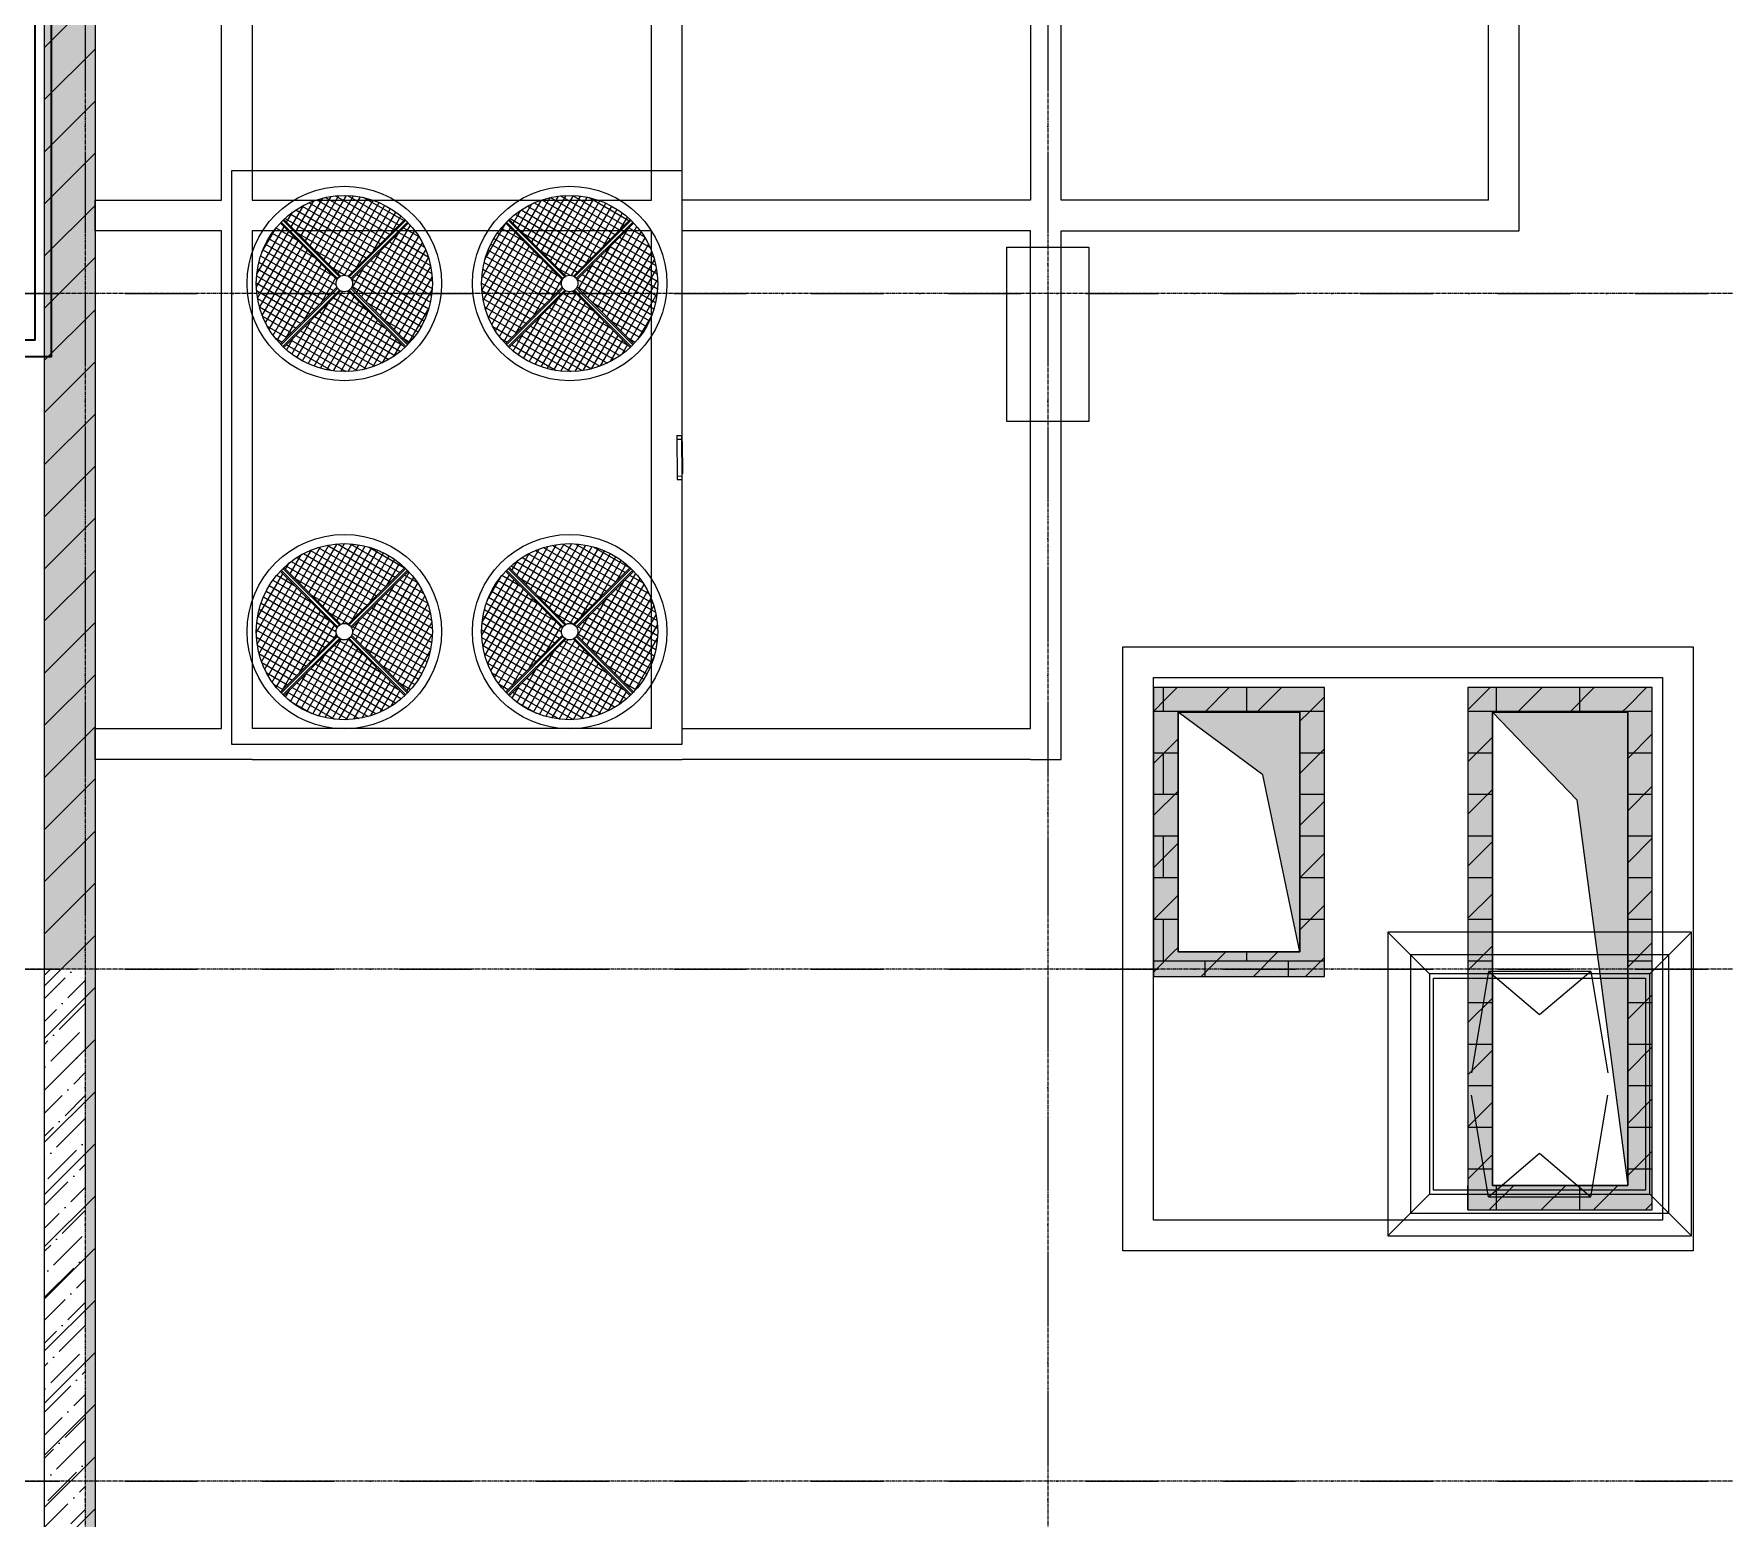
# Model space of a CAD drawing. Header units: millimetres. Extents: x 1499747 to 4230374, y -28481 to 441852.
# Drawn here: x 2469427 to 2477679, y 249993 to 257241 of the extents above; entities that cross this region are included whole.
import ezdxf
from ezdxf.xclip import XClip

# ---------------------------------------------------------------- set-up
doc = ezdxf.new("R2010")
doc.units = ezdxf.units.MM
doc.header["$MEASUREMENT"] = 0
doc.header["$XCLIPFRAME"] = 0
doc.linetypes.add('CENTER2', pattern=[28.575, 19.05, -3.175, 3.175, -3.175])
doc.linetypes.add('Штрихпунктирная', pattern=[670.277762, 352.777767, -176.388884, 0, -141.111112])
for name, color, linetype, lineweight in [('13 этаж_25_АР 06.03 custom_70_12 этаж_13_Интерьер - Мебель_Ном._пера__5_Ном._пера__5', 5, 'Continuous', 18), ('13 этаж_25_АР 06.03 custom_70_12 этаж_13_Интерьер - Мебель_Ном._пера__8_Ном._пера__8', 8, 'Continuous', 18), ('13 этаж_25_АР 06.03 custom_70__8 hatch_Ном._пера__8_Ном._пера__8', 8, 'Continuous', 18), ('13 этаж_25_АР 06.03 custom_70__Оси_Ном._пера__8_Ном._пера__8', 8, 'Continuous', 18), ('13 этаж_25_АР 06.03 custom_70_Defpoints_Ном._пера__7_Ном._пера__7', 7, 'Continuous', 18), ('13 этаж_25_АР 06.03 custom_70_DUCT-Ду2-COMPONENT-_Ном._пера__1_Ном._пера__1', 1, 'Continuous', 18), ('13 этаж_25_АР 06.03 custom_70_DUCT-Ду2-COMPONENT-_Ном._пера__6_Ном._пера__6', 6, 'Continuous', 18), ('13 этаж_25_АР 06.03 custom_70_DUCT-Ду2-COMPONENT-_Ном._пера__7_Ном._пера__7', 7, 'Continuous', 18), ('13 этаж_25_АР 06.03 custom_70_мет. конструкции_Ном._пера__5_Ном._пера__5', 5, 'Continuous', 18), ('13 этаж_25_АР 06.03 custom_70_ОВОРУДОВАНИЕ_Ном._пера__6_Ном._пера__6', 6, 'Continuous', 18), ('13 этаж_25_АР 06.03 custom_70_парапет 2_Ном._пера__8_Ном._пера__8', 8, 'Continuous', 18), ('13 этаж_25_АР 06.03 custom_70_Шахты 101_Ном._пера__14_Ном._пера__7', 7, 'Continuous', 18), ('13 этаж_25_АР 06.03 custom_70_Шахты_Ном._пера__7_Ном._пера__7', 7, 'Continuous', 18), ('13 этаж_25_Конструктив - Перекрытия_Ном._пера__1_Ном._пера__7', 7, 'Continuous', 18), ('13 этаж_25_Конструктив - Стены Ненесущие Газоблок_Ном._пера__169_Ном._пера__83', 83, 'Continuous', 18), ('13 этаж_25_Конструктив - Стены Ненесущие Газоблок_Ном._пера__47_Ном._пера__7', 7, 'Continuous', 18), ('13 этаж_25_Конструктив - Стены Ненесущие Газоблок_Ном._пера__74_Ном._пера__255', 255, 'Continuous', 18), ('13 этаж_25_Элемент Модели - Оси_Ном._пера__2_Ном._пера__8', 8, 'Continuous', 18), ('FTP Cable', 130, 'Continuous', 30)]:
    doc.layers.add(name, color=color, linetype=linetype, lineweight=lineweight)
doc.layers.add('Чертеж и Рисунок', color=7, linetype='Continuous')
pattern_1 = [(45, (1023281.01, -133771.585), (42.09495, 154.348152), [198.4375, -39.6875, 0, -39.6875])]
pattern_2 = [(0, (1023281.01, -133771.58), (0, 203.2), []), (90, (1023281.01, -133771.58), (-203.2, 203.2), [203.2, -203.2])]
pattern_3 = [(150, (1201071.875, 35155.75), (15.60195, 27.02337), []), (240, (1201071.875, 35155.75), (-27.02337, 15.60195), [])]
pattern_4 = [(150, (1201071.875, 35155.75), (15.60195, 27.02337), []), (240, (1201071.875, 35155.75), (-27.02337, 15.60195), [])]
pattern_5 = [(150, (1201171.875, 35155.75), (15.60195, 27.02337), []), (240, (1201171.875, 35155.75), (-27.02337, 15.60195), [])]
pattern_6 = [(150, (1201171.875, 35155.75), (15.60195, 27.02337), []), (240, (1201171.875, 35155.75), (-27.02337, 15.60195), [])]
pattern_7 = [(45, (1162404.69, 34264.05), (-127.2792, 127.2792), [])]

# ---------------------------------------------------------------- blocks, each defined once
blk = doc.blocks.new('Чертеж_4_25', base_point=(1186000, 29700))
at = {"layer": '13 этаж_25_АР 06.03 custom_70__8 hatch_Ном._пера__8_Ном._пера__8', "linetype": 'Continuous', "true_color": 0xc7c8ca}
h = blk.add_hatch(dxfattribs=at)
h.set_pattern_fill('ANSI36_0046_0019', color=9, style=0, pattern_type=2)
h.set_pattern_definition(pattern_1)
h.paths.add_polyline_path([(1199904.4, 34264.1), (1200104.7, 34264.1), (1200104.7, 45914.1), (1199904.5, 45914.1)])
h = blk.add_hatch(dxfattribs=at)
h.set_pattern_fill('ANSI36_0046_0019', color=9, style=0, pattern_type=2)
h.set_pattern_definition(pattern_1)
h.paths.add_polyline_path([(1200104.7, 45914.1), (1200104.7, 30164.1), (1200104.8, 30164.1), (1200104.8, 29914.1), (1200154.3, 29914.1), (1200154.3, 45914.1)])
for points in [[(1206034.9, 35519.1), (1205439.9, 35519.1), (1205853.1, 35214.3), (1206034.9, 34349.1)], [(1207634.9, 35519.1), (1206974.9, 35519.1), (1207386.7, 35090.8), (1207634.9, 33209.1)]]:
    blk.add_hatch(color=9, dxfattribs=at).paths.add_polyline_path(points)
h = blk.add_hatch(dxfattribs=at)
h.set_pattern_fill('ANSI36_0046_0019', color=9, style=0, pattern_type=2)
h.set_pattern_definition(pattern_1)
h.paths.add_polyline_path([(1199904.3, 30164.1), (1200104.7, 30164.1), (1200104.7, 34264.1), (1199904.4, 34264.1)])
at = {"layer": '13 этаж_25_АР 06.03 custom_70_ОВОРУДОВАНИЕ_Ном._пера__6_Ном._пера__6', "linetype": 'Continuous', "true_color": 0xc7c8ca}
h = blk.add_hatch(dxfattribs=at)
h.set_pattern_fill('NET_0046_0019', color=9, style=0, pattern_type=2)
h.set_pattern_definition(pattern_3)
h.paths.add_polyline_path([(1201351.3, 37648.6, -0.243355), (1201388.5, 37648.6), (1201665.1, 37925.2, 0.397572), (1201074.6, 37925.2)])
h = blk.add_hatch(dxfattribs=at)
h.set_pattern_fill('NET_0046_0019', color=9, style=0, pattern_type=2)
h.set_pattern_definition(pattern_5)
h.paths.add_polyline_path([(1202488.5, 37648.6), (1202765.1, 37925.2, 0.397572), (1202174.6, 37925.2), (1202451.3, 37648.6, -0.243355)])
h = blk.add_hatch(dxfattribs=at)
h.set_pattern_fill('NET_0046_0019', color=9, style=0, pattern_type=2)
h.set_pattern_definition(pattern_4)
h.paths.add_polyline_path([(1201057.3, 37907.8, 0.191496), (1200939.9, 37612.6, 0.191496), (1201057.3, 37317.4), (1201333.9, 37594, -0.119927), (1201329.3, 37612.6, -0.119927), (1201333.9, 37631.2)])
h = blk.add_hatch(dxfattribs=at)
h.set_pattern_fill('NET_0046_0019', color=9, style=0, pattern_type=2)
h.set_pattern_definition(pattern_4)
h.paths.add_polyline_path([(1201682.5, 37317.4, 0.191496), (1201799.8, 37612.6, 0.191496), (1201682.5, 37907.8), (1201405.9, 37631.2, -0.119927), (1201410.4, 37612.6, -0.119927), (1201405.9, 37594)])
h = blk.add_hatch(dxfattribs=at)
h.set_pattern_fill('NET_0046_0019', color=9, style=0, pattern_type=2)
h.set_pattern_definition(pattern_6)
h.paths.add_polyline_path([(1202157.3, 37317.4), (1202433.9, 37594, -0.119927), (1202429.3, 37612.6, -0.119927), (1202433.9, 37631.2), (1202157.3, 37907.8, 0.191496), (1202039.9, 37612.6, 0.191496)])
h = blk.add_hatch(dxfattribs=at)
h.set_pattern_fill('NET_0046_0019', color=9, style=0, pattern_type=2)
h.set_pattern_definition(pattern_6)
h.paths.add_polyline_path([(1202782.5, 37907.8), (1202505.9, 37631.2, -0.119927), (1202510.4, 37612.6, -0.119927), (1202505.9, 37594), (1202782.5, 37317.4, 0.191496), (1202899.8, 37612.6, 0.191496)])
h = blk.add_hatch(dxfattribs=at)
h.set_pattern_fill('NET_0046_0019', color=9, style=0, pattern_type=2)
h.set_pattern_definition(pattern_3)
h.paths.add_polyline_path([(1201074.6, 37300, 0.397572), (1201665.1, 37300), (1201388.5, 37576.6, -0.243355), (1201351.3, 37576.6)])
h = blk.add_hatch(dxfattribs=at)
h.set_pattern_fill('NET_0046_0019', color=9, style=0, pattern_type=2)
h.set_pattern_definition(pattern_5)
h.paths.add_polyline_path([(1202765.1, 37300), (1202488.5, 37576.6, -0.243355), (1202451.3, 37576.6), (1202174.6, 37300, 0.397572)])
h = blk.add_hatch(dxfattribs=at)
h.set_pattern_fill('NET_0046_0019', color=9, style=0, pattern_type=2)
h.set_pattern_definition(pattern_3)
h.paths.add_polyline_path([(1201074.6, 36225.2), (1201351.3, 35948.6, -0.243355), (1201388.5, 35948.6), (1201665.1, 36225.2, 0.397572)])
h = blk.add_hatch(dxfattribs=at)
h.set_pattern_fill('NET_0046_0019', color=9, style=0, pattern_type=2)
h.set_pattern_definition(pattern_5)
h.paths.add_polyline_path([(1202765.1, 36225.2, 0.397572), (1202174.6, 36225.2), (1202451.3, 35948.6, -0.243355), (1202488.5, 35948.6)])
h = blk.add_hatch(dxfattribs=at)
h.set_pattern_fill('NET_0046_0019', color=9, style=0, pattern_type=2)
h.set_pattern_definition(pattern_4)
h.paths.add_polyline_path([(1201057.3, 35617.4), (1201333.9, 35894, -0.119927), (1201329.3, 35912.6, -0.119927), (1201333.9, 35931.2), (1201057.3, 36207.8, 0.191496), (1200939.9, 35912.6, 0.191496)])
h = blk.add_hatch(dxfattribs=at)
h.set_pattern_fill('NET_0046_0019', color=9, style=0, pattern_type=2)
h.set_pattern_definition(pattern_4)
h.paths.add_polyline_path([(1201682.5, 36207.8), (1201405.9, 35931.2, -0.119927), (1201410.4, 35912.6, -0.119927), (1201405.9, 35894), (1201682.5, 35617.4, 0.191496), (1201799.8, 35912.6, 0.191496)])
h = blk.add_hatch(dxfattribs=at)
h.set_pattern_fill('NET_0046_0019', color=9, style=0, pattern_type=2)
h.set_pattern_definition(pattern_6)
h.paths.add_polyline_path([(1202157.3, 36207.8, 0.191496), (1202039.9, 35912.6, 0.191496), (1202157.3, 35617.4), (1202433.9, 35894, -0.119927), (1202429.3, 35912.6, -0.119927), (1202433.9, 35931.2)])
h = blk.add_hatch(dxfattribs=at)
h.set_pattern_fill('NET_0046_0019', color=9, style=0, pattern_type=2)
h.set_pattern_definition(pattern_6)
h.paths.add_polyline_path([(1202782.5, 35617.4, 0.191496), (1202899.8, 35912.6, 0.191496), (1202782.5, 36207.8), (1202505.9, 35931.2, -0.119927), (1202510.4, 35912.6, -0.119927), (1202505.9, 35894)])
h = blk.add_hatch(dxfattribs=at)
h.set_pattern_fill('NET_0046_0019', color=9, style=0, pattern_type=2)
h.set_pattern_definition(pattern_3)
h.paths.add_polyline_path([(1201351.3, 35876.6), (1201074.6, 35600, 0.397572), (1201665.1, 35600), (1201388.5, 35876.6, -0.243355)])
h = blk.add_hatch(dxfattribs=at)
h.set_pattern_fill('NET_0046_0019', color=9, style=0, pattern_type=2)
h.set_pattern_definition(pattern_5)
h.paths.add_polyline_path([(1202488.5, 35876.6, -0.243355), (1202451.3, 35876.6), (1202174.6, 35600, 0.397572), (1202765.1, 35600)])
at = {"layer": '13 этаж_25_АР 06.03 custom_70_Шахты_Ном._пера__7_Ном._пера__7', "linetype": 'Continuous', "true_color": 0xc7c8ca}
h = blk.add_hatch(dxfattribs=at)
h.set_pattern_fill('AR_B816_0046_0019', color=9, style=0, pattern_type=2)
h.set_pattern_definition(pattern_2)
h.paths.add_polyline_path([(1205319.9, 34264.1), (1206154.9, 34264.1), (1206154.9, 35639.1), (1205319.9, 35639.1)])
h.paths.add_polyline_path([(1205439.9, 34349.1), (1205439.9, 35519.1), (1206034.9, 35519.1), (1206034.9, 34349.1)], flags=0)
h = blk.add_hatch(dxfattribs=at)
h.set_pattern_fill('AR_B816_0046_0019', color=9, style=0, pattern_type=2)
h.set_pattern_definition(pattern_2)
h.paths.add_polyline_path([(1206974.9, 35519.1), (1207634.9, 35519.1), (1207634.9, 34264.1), (1207754.9, 34264.1), (1207754.9, 35639.1), (1206854.9, 35639.1), (1206854.9, 34264.1), (1206974.9, 34264.1)])
h = blk.add_hatch(dxfattribs=at)
h.set_pattern_fill('AR_B816_0046_0019', color=9, style=0, pattern_type=2)
h.set_pattern_definition(pattern_2)
h.paths.add_polyline_path([(1206154.9, 34264.1), (1205319.9, 34264.1), (1205319.9, 34229.1), (1206154.9, 34229.1)])
h = blk.add_hatch(dxfattribs=at)
h.set_pattern_fill('AR_B816_0046_0019', color=9, style=0, pattern_type=2)
h.set_pattern_definition(pattern_2)
h.paths.add_polyline_path([(1206974.9, 34264.1), (1206854.9, 34264.1), (1206854.9, 33089.1), (1207754.9, 33089.1), (1207754.9, 34264.1), (1207634.9, 34264.1), (1207634.9, 33209.1), (1206974.9, 33209.1)])
at = {"layer": '13 этаж_25_Конструктив - Стены Ненесущие Газоблок_Ном._пера__169_Ном._пера__83', "linetype": 'Continuous', "true_color": 0xc7c8ca}
h = blk.add_hatch(dxfattribs=at)
h.set_pattern_fill('БЛОКИ_БЕТОННЫЕ_ЭФФЕКТИВН_72', color=9, style=0, pattern_type=2)
h.set_pattern_definition(pattern_7)
h.paths.add_polyline_path([(1200154.7, 29914), (1200154.7, 45964.1), (1199904.7, 45964.1), (1199904.7, 29914)])
h = blk.add_hatch(dxfattribs=at)
h.set_pattern_fill('БЛОКИ_БЕТОННЫЕ_ЭФФЕКТИВН_72', color=9, style=0, pattern_type=2)
h.set_pattern_definition(pattern_7)
h.paths.add_polyline_path([(1205319.9, 35519.1), (1205439.9, 35519.1), (1205319.9, 35639.1)])
h = blk.add_hatch(dxfattribs=at)
h.set_pattern_fill('БЛОКИ_БЕТОННЫЕ_ЭФФЕКТИВН_72', color=9, style=0, pattern_type=2)
h.set_pattern_definition(pattern_7)
h.paths.add_polyline_path([(1205319.9, 35639.1), (1205439.9, 35519.1), (1205439.9, 35639.1)])
h = blk.add_hatch(dxfattribs=at)
h.set_pattern_fill('БЛОКИ_БЕТОННЫЕ_ЭФФЕКТИВН_72', color=9, style=0, pattern_type=2)
h.set_pattern_definition(pattern_7)
h.paths.add_polyline_path([(1206034.9, 35639.1), (1205439.9, 35639.1), (1205439.9, 35519.1), (1206034.9, 35519.1)])
h = blk.add_hatch(dxfattribs=at)
h.set_pattern_fill('БЛОКИ_БЕТОННЫЕ_ЭФФЕКТИВН_72', color=9, style=0, pattern_type=2)
h.set_pattern_definition(pattern_7)
h.paths.add_polyline_path([(1206034.9, 35639.1), (1206034.9, 35519.1), (1206154.9, 35639.1)])
at = {"layer": '13 этаж_25_Конструктив - Стены Ненесущие Газоблок_Ном._пера__169_Ном._пера__83', "linetype": 'Continuous'}
h = blk.add_hatch(dxfattribs=at)
h.set_pattern_fill('БЛОКИ_БЕТОННЫЕ_ЭФФЕКТИВН_72', color=256, style=0, pattern_type=2)
h.set_pattern_definition(pattern_7)
h.paths.add_polyline_path([(1206034.9, 35519.1), (1206154.9, 35519.1), (1206154.9, 35639.1)])
at = {"layer": '13 этаж_25_Конструктив - Стены Ненесущие Газоблок_Ном._пера__169_Ном._пера__83', "linetype": 'Continuous', "true_color": 0xc7c8ca}
h = blk.add_hatch(dxfattribs=at)
h.set_pattern_fill('БЛОКИ_БЕТОННЫЕ_ЭФФЕКТИВН_72', color=9, style=0, pattern_type=2)
h.set_pattern_definition(pattern_7)
h.paths.add_polyline_path([(1206854.9, 35519.1), (1206974.9, 35519.1), (1206854.9, 35639.1)])
h = blk.add_hatch(dxfattribs=at)
h.set_pattern_fill('БЛОКИ_БЕТОННЫЕ_ЭФФЕКТИВН_72', color=9, style=0, pattern_type=2)
h.set_pattern_definition(pattern_7)
h.paths.add_polyline_path([(1206854.9, 35639.1), (1206974.9, 35519.1), (1206974.9, 35639.1)])
h = blk.add_hatch(dxfattribs=at)
h.set_pattern_fill('БЛОКИ_БЕТОННЫЕ_ЭФФЕКТИВН_72', color=9, style=0, pattern_type=2)
h.set_pattern_definition(pattern_7)
h.paths.add_polyline_path([(1207634.9, 35639.1), (1206974.9, 35639.1), (1206974.9, 35519.1), (1207634.9, 35519.1)])
at = {"layer": '13 этаж_25_Конструктив - Стены Ненесущие Газоблок_Ном._пера__169_Ном._пера__83', "linetype": 'Continuous'}
h = blk.add_hatch(dxfattribs=at)
h.set_pattern_fill('БЛОКИ_БЕТОННЫЕ_ЭФФЕКТИВН_72', color=256, style=0, pattern_type=2)
h.set_pattern_definition(pattern_7)
h.paths.add_polyline_path([(1207634.9, 35639.1), (1207634.9, 35519.1), (1207754.9, 35639.1)])
at = {"layer": '13 этаж_25_Конструктив - Стены Ненесущие Газоблок_Ном._пера__169_Ном._пера__83', "linetype": 'Continuous', "true_color": 0xc7c8ca}
h = blk.add_hatch(dxfattribs=at)
h.set_pattern_fill('БЛОКИ_БЕТОННЫЕ_ЭФФЕКТИВН_72', color=9, style=0, pattern_type=2)
h.set_pattern_definition(pattern_7)
h.paths.add_polyline_path([(1207634.9, 35519.1), (1207754.9, 35519.1), (1207754.9, 35639.1)])
h = blk.add_hatch(dxfattribs=at)
h.set_pattern_fill('БЛОКИ_БЕТОННЫЕ_ЭФФЕКТИВН_72', color=9, style=0, pattern_type=2)
h.set_pattern_definition(pattern_7)
h.paths.add_polyline_path([(1205319.9, 35519.1), (1205319.9, 34349.1), (1205439.9, 34349.1), (1205439.9, 35519.1)])
h = blk.add_hatch(dxfattribs=at)
h.set_pattern_fill('БЛОКИ_БЕТОННЫЕ_ЭФФЕКТИВН_72', color=9, style=0, pattern_type=2)
h.set_pattern_definition(pattern_7)
h.paths.add_polyline_path([(1206154.9, 34349.1), (1206154.9, 35519.1), (1206034.9, 35519.1), (1206034.9, 34349.1)])
h = blk.add_hatch(dxfattribs=at)
h.set_pattern_fill('БЛОКИ_БЕТОННЫЕ_ЭФФЕКТИВН_72', color=9, style=0, pattern_type=2)
h.set_pattern_definition(pattern_7)
h.paths.add_polyline_path([(1206854.9, 35519.1), (1206854.9, 33209.1), (1206974.9, 33209.1), (1206974.9, 35519.1)])
h = blk.add_hatch(dxfattribs=at)
h.set_pattern_fill('БЛОКИ_БЕТОННЫЕ_ЭФФЕКТИВН_72', color=9, style=0, pattern_type=2)
h.set_pattern_definition(pattern_7)
h.paths.add_polyline_path([(1207754.9, 33209.1), (1207754.9, 35519.1), (1207634.9, 35519.1), (1207634.9, 33209.1)])
at = {"layer": '13 этаж_25_Конструктив - Стены Ненесущие Газоблок_Ном._пера__169_Ном._пера__83', "linetype": 'Continuous'}
h = blk.add_hatch(dxfattribs=at)
h.set_pattern_fill('БЛОКИ_БЕТОННЫЕ_ЭФФЕКТИВН_72', color=256, style=0, pattern_type=2)
h.set_pattern_definition(pattern_7)
h.paths.add_polyline_path([(1205439.9, 34349.1), (1205319.9, 34349.1), (1205319.9, 34229.1)])
at = {"layer": '13 этаж_25_Конструктив - Стены Ненесущие Газоблок_Ном._пера__169_Ном._пера__83', "linetype": 'Continuous', "true_color": 0xc7c8ca}
h = blk.add_hatch(dxfattribs=at)
h.set_pattern_fill('БЛОКИ_БЕТОННЫЕ_ЭФФЕКТИВН_72', color=9, style=0, pattern_type=2)
h.set_pattern_definition(pattern_7)
h.paths.add_polyline_path([(1205439.9, 34349.1), (1205319.9, 34229.1), (1205439.9, 34229.1)])
h = blk.add_hatch(dxfattribs=at)
h.set_pattern_fill('БЛОКИ_БЕТОННЫЕ_ЭФФЕКТИВН_72', color=9, style=0, pattern_type=2)
h.set_pattern_definition(pattern_7)
h.paths.add_polyline_path([(1205439.9, 34229.1), (1206034.9, 34229.1), (1206034.9, 34349.1), (1205439.9, 34349.1)])
h = blk.add_hatch(dxfattribs=at)
h.set_pattern_fill('БЛОКИ_БЕТОННЫЕ_ЭФФЕКТИВН_72', color=9, style=0, pattern_type=2)
h.set_pattern_definition(pattern_7)
h.paths.add_polyline_path([(1206154.9, 34349.1), (1206034.9, 34349.1), (1206154.9, 34229.1)])
h = blk.add_hatch(dxfattribs=at)
h.set_pattern_fill('БЛОКИ_БЕТОННЫЕ_ЭФФЕКТИВН_72', color=9, style=0, pattern_type=2)
h.set_pattern_definition(pattern_7)
h.paths.add_polyline_path([(1206034.9, 34349.1), (1206034.9, 34229.1), (1206154.9, 34229.1)])
h = blk.add_hatch(dxfattribs=at)
h.set_pattern_fill('БЛОКИ_БЕТОННЫЕ_ЭФФЕКТИВН_72', color=9, style=0, pattern_type=2)
h.set_pattern_definition(pattern_7)
h.paths.add_polyline_path([(1206974.9, 33209.1), (1206854.9, 33209.1), (1206854.9, 33089.1)])
at = {"layer": '13 этаж_25_Конструктив - Стены Ненесущие Газоблок_Ном._пера__169_Ном._пера__83', "linetype": 'Continuous'}
h = blk.add_hatch(dxfattribs=at)
h.set_pattern_fill('БЛОКИ_БЕТОННЫЕ_ЭФФЕКТИВН_72', color=256, style=0, pattern_type=2)
h.set_pattern_definition(pattern_7)
h.paths.add_polyline_path([(1206974.9, 33209.1), (1206854.9, 33089.1), (1206974.9, 33089.1)])
at = {"layer": '13 этаж_25_Конструктив - Стены Ненесущие Газоблок_Ном._пера__169_Ном._пера__83', "linetype": 'Continuous', "true_color": 0xc7c8ca}
h = blk.add_hatch(dxfattribs=at)
h.set_pattern_fill('БЛОКИ_БЕТОННЫЕ_ЭФФЕКТИВН_72', color=9, style=0, pattern_type=2)
h.set_pattern_definition(pattern_7)
h.paths.add_polyline_path([(1206974.9, 33089.1), (1207634.9, 33089.1), (1207634.9, 33209.1), (1206974.9, 33209.1)])
h = blk.add_hatch(dxfattribs=at)
h.set_pattern_fill('БЛОКИ_БЕТОННЫЕ_ЭФФЕКТИВН_72', color=9, style=0, pattern_type=2)
h.set_pattern_definition(pattern_7)
h.paths.add_polyline_path([(1207754.9, 33209.1), (1207634.9, 33209.1), (1207754.9, 33089.1)])
h = blk.add_hatch(dxfattribs=at)
h.set_pattern_fill('БЛОКИ_БЕТОННЫЕ_ЭФФЕКТИВН_72', color=9, style=0, pattern_type=2)
h.set_pattern_definition(pattern_7)
h.paths.add_polyline_path([(1207634.9, 33209.1), (1207634.9, 33089.1), (1207754.9, 33089.1)])
at = {"layer": '13 этаж_25_Конструктив - Стены Ненесущие Газоблок_Ном._пера__74_Ном._пера__255', "linetype": 'Continuous', "true_color": 0xc7c8ca}
for points in [[(1205319.9, 35519.1), (1205439.9, 35519.1), (1205319.9, 35639.1)], [(1205319.9, 35639.1), (1205439.9, 35519.1), (1205439.9, 35639.1)], [(1206034.9, 35639.1), (1205439.9, 35639.1), (1205439.9, 35519.1), (1206034.9, 35519.1)], [(1206034.9, 35639.1), (1206034.9, 35519.1), (1206154.9, 35639.1)], [(1206034.9, 35519.1), (1206154.9, 35519.1), (1206154.9, 35639.1)], [(1206854.9, 35519.1), (1206974.9, 35519.1), (1206854.9, 35639.1)], [(1206854.9, 35639.1), (1206974.9, 35519.1), (1206974.9, 35639.1)], [(1207634.9, 35639.1), (1206974.9, 35639.1), (1206974.9, 35519.1), (1207634.9, 35519.1)], [(1207634.9, 35639.1), (1207634.9, 35519.1), (1207754.9, 35639.1)], [(1207634.9, 35519.1), (1207754.9, 35519.1), (1207754.9, 35639.1)], [(1205319.9, 35519.1), (1205319.9, 34349.1), (1205439.9, 34349.1), (1205439.9, 35519.1)], [(1206154.9, 34349.1), (1206154.9, 35519.1), (1206034.9, 35519.1), (1206034.9, 34349.1)], [(1206854.9, 35519.1), (1206854.9, 33209.1), (1206974.9, 33209.1), (1206974.9, 35519.1)], [(1207754.9, 33209.1), (1207754.9, 35519.1), (1207634.9, 35519.1), (1207634.9, 33209.1)], [(1205439.9, 34349.1), (1205319.9, 34349.1), (1205319.9, 34229.1)], [(1205439.9, 34349.1), (1205319.9, 34229.1), (1205439.9, 34229.1)], [(1205439.9, 34229.1), (1206034.9, 34229.1), (1206034.9, 34349.1), (1205439.9, 34349.1)], [(1206154.9, 34349.1), (1206034.9, 34349.1), (1206154.9, 34229.1)], [(1206034.9, 34349.1), (1206034.9, 34229.1), (1206154.9, 34229.1)], [(1206974.9, 33209.1), (1206854.9, 33209.1), (1206854.9, 33089.1)], [(1206974.9, 33209.1), (1206854.9, 33089.1), (1206974.9, 33089.1)], [(1206974.9, 33089.1), (1207634.9, 33089.1), (1207634.9, 33209.1), (1206974.9, 33209.1)], [(1207754.9, 33209.1), (1207634.9, 33209.1), (1207754.9, 33089.1)], [(1207634.9, 33209.1), (1207634.9, 33089.1), (1207754.9, 33089.1)]]:
    blk.add_hatch(color=9, dxfattribs=at).paths.add_polyline_path(points)
at = {"layer": '13 этаж_25_АР 06.03 custom_70_12 этаж_13_Интерьер - Мебель_Ном._пера__5_Ном._пера__5', "color": 9, "linetype": 'Continuous', "true_color": 0xc7c8ca, "flags": 128}
blk.add_lwpolyline([(1204604.7, 37789.1), (1205004.7, 37789.1), (1205004.7, 36939.1), (1204604.7, 36939.1)], close=True, dxfattribs=at)
at = {"layer": '13 этаж_25_АР 06.03 custom_70_12 этаж_13_Интерьер - Мебель_Ном._пера__8_Ном._пера__8', "color": 9, "linetype": 'Continuous', "true_color": 0xc7c8ca, "flags": 128}
blk.add_lwpolyline([(1204604.7, 37789.1), (1205004.7, 37789.1), (1205004.7, 36939.1), (1204604.7, 36939.1)], close=True, dxfattribs=at)
at = {"layer": '13 этаж_25_АР 06.03 custom_70__Оси_Ном._пера__8_Ном._пера__8', "color": 9, "linetype": 'CENTER2', "true_color": 0xc7c8ca}
for p, q in [((1200104.7, 45914.1), (1200104.7, 30164.1)), ((1204804.7, 45914.1), (1204804.7, 16114.1)), ((1214204.7, 37564.1), (1199454.5, 37564.1)), ((1214204.7, 34264.1), (1169819.7, 34264.1)), ((1214204.7, 31764.1), (1181204.7, 31764.1))]:
    blk.add_line(p, q, dxfattribs=at)
at = {"layer": '13 этаж_25_АР 06.03 custom_70_Defpoints_Ном._пера__7_Ном._пера__7', "color": 9, "linetype": 'Continuous', "true_color": 0xc7c8ca}
for p, q in [((1202993.7, 36852.5), (1203016.7, 36852.6)), ((1202994.1, 36672.5), (1203017.1, 36672.6))]:
    blk.add_line(p, q, dxfattribs=at)
at = {"layer": '13 этаж_25_АР 06.03 custom_70_DUCT-Ду2-COMPONENT-_Ном._пера__1_Ном._пера__1', "color": 9, "linetype": 'Continuous', "true_color": 0xc7c8ca}
for p, q in [((1206667.2, 34241.1), (1206463.2, 34445.1)), ((1207742.2, 34241.1), (1207946.2, 34445.1)), ((1207742.2, 34241.1), (1206667.2, 34241.1)), ((1206667.2, 34241.1), (1206667.2, 33166.1)), ((1206687.2, 34221.1), (1207722.2, 34221.1)), ((1206687.2, 33186.1), (1206687.2, 34221.1)), ((1206687.2, 34221.1), (1206687.2, 34221.1)), ((1207722.2, 34221.1), (1207722.2, 34221.1)), ((1207722.2, 34221.1), (1207722.2, 33186.1)), ((1207742.2, 33166.1), (1207742.2, 34241.1)), ((1207722.2, 33186.1), (1206687.2, 33186.1)), ((1206687.2, 33186.1), (1206687.2, 33186.1)), ((1207722.2, 33186.1), (1207722.2, 33186.1)), ((1206667.2, 33166.1), (1206463.2, 32962.1)), ((1206667.2, 33166.1), (1207742.2, 33166.1)), ((1207742.2, 33166.1), (1207946.2, 32962.1))]:
    blk.add_line(p, q, dxfattribs=at)
at = {"layer": '13 этаж_25_АР 06.03 custom_70_DUCT-Ду2-COMPONENT-_Ном._пера__6_Ном._пера__6', "color": 9, "linetype": 'Continuous', "true_color": 0xc7c8ca}
for p, q in [((1207946.2, 34445.1), (1206463.2, 34445.1)), ((1206463.2, 34445.1), (1206463.2, 32962.1)), ((1206463.2, 34445.1), (1206574.2, 34334.1)), ((1207946.2, 34445.1), (1206463.2, 34445.1)), ((1206463.2, 34445.1), (1206463.2, 32962.1)), ((1207946.2, 34445.1), (1207835.2, 34334.1)), ((1207946.2, 32962.1), (1207946.2, 34445.1)), ((1207946.2, 32962.1), (1207946.2, 34445.1)), ((1207835.2, 34334.1), (1206574.2, 34334.1)), ((1206574.2, 34334.1), (1206574.2, 33073.1)), ((1207835.2, 33073.1), (1207835.2, 34334.1)), ((1206954.7, 34253.6), (1206872.2, 33758.2)), ((1207454.7, 34253.6), (1206954.7, 34253.6)), ((1207454.7, 34253.6), (1207537.2, 33758.2)), ((1206954.7, 33153.6), (1206872.2, 33648.9)), ((1207454.7, 33153.6), (1207537.2, 33648.9)), ((1206954.7, 33153.6), (1207454.7, 33153.6)), ((1206463.2, 32962.1), (1206574.2, 33073.1)), ((1206574.2, 33073.1), (1207835.2, 33073.1)), ((1207946.2, 32962.1), (1207835.2, 33073.1)), ((1206463.2, 32962.1), (1207946.2, 32962.1)), ((1206463.2, 32962.1), (1207946.2, 32962.1))]:
    blk.add_line(p, q, dxfattribs=at)
at = {"layer": '13 этаж_25_АР 06.03 custom_70_DUCT-Ду2-COMPONENT-_Ном._пера__7_Ном._пера__7', "color": 9, "linetype": 'Continuous', "true_color": 0xc7c8ca}
for p, q in [((1207204.7, 34041.6), (1206954.7, 34253.6)), ((1207454.7, 34253.6), (1207204.7, 34041.6)), ((1206954.7, 33153.6), (1207204.7, 33365.6)), ((1207204.7, 33365.6), (1207454.7, 33153.6))]:
    blk.add_line(p, q, dxfattribs=at)
at = {"layer": '13 этаж_25_АР 06.03 custom_70_мет. конструкции_Ном._пера__5_Ном._пера__5', "color": 9, "linetype": 'Continuous', "true_color": 0xc7c8ca, "flags": 128}
for points in [[(1206954.7, 37869.1), (1207104.7, 37869.1), (1207104.7, 45619.1), (1204869.9, 45619.1)], [(1200769.9, 38019.1), (1200769.9, 43369.1)], [(1206954.7, 38019.1), (1206954.7, 41669.1)], [(1203019.9, 38019.1), (1203019.9, 40619.1)], [(1204869.9, 38019.1), (1204869.9, 40569.1)], [(1202869.9, 38019.1), (1202869.9, 40419.1), (1200919.9, 40419.1)], [(1200919.9, 40419.1), (1200919.9, 38019.1)], [(1204719.9, 40419.1), (1204719.9, 38019.1)], [(1200154.3, 37869.1), (1200154.3, 38019.1), (1200769.9, 38019.1)], [(1200919.9, 38019.1), (1202869.9, 38019.1)], [(1204719.9, 38019.1), (1203019.9, 38019.1)], [(1206954.7, 38019.1), (1204869.9, 38019.1)], [(1200769.9, 37869.1), (1200169.9, 37869.1), (1200154.3, 37869.1)], [(1200769.9, 35439.1), (1200769.9, 37869.1)], [(1202869.9, 35439.1), (1202869.9, 37869.1), (1200919.9, 37869.1)], [(1200919.9, 37869.1), (1200919.9, 35439.1)], [(1203019.9, 35439.1), (1203019.9, 37869.1)], [(1204719.9, 35439.1), (1204719.9, 37869.1), (1203019.9, 37869.1)], [(1204719.9, 35289.1), (1204869.9, 35289.1), (1204869.9, 37869.1)], [(1204869.9, 37869.1), (1206954.7, 37869.1)], [(1200154.3, 35289.1), (1200154.3, 35439.1), (1200769.9, 35439.1)], [(1202869.9, 35439.1), (1200919.9, 35439.1)], [(1203019.9, 35439.1), (1204719.9, 35439.1)], [(1200769.9, 35289.1), (1200169.9, 35289.1), (1200154.3, 35289.1)], [(1200919.9, 35289.1), (1200769.9, 35289.1)], [(1200919.9, 35289.1), (1202869.9, 35289.1)], [(1202869.9, 35289.1), (1203019.9, 35289.1)], [(1204719.9, 35289.1), (1203019.9, 35289.1)]]:
    blk.add_lwpolyline(points, dxfattribs=at)
for points in [[(1207754.9, 32889.1), (1205169.9, 32889.1), (1205169.9, 35639.1), (1205169.9, 35839.1), (1207754.9, 35839.1), (1207954.9, 35839.1), (1207954.9, 32889.1)], [(1207754.9, 33039.1), (1205319.9, 33039.1), (1205319.9, 35639.1), (1205319.9, 35689.1), (1207754.9, 35689.1), (1207804.9, 35689.1), (1207804.9, 33039.1)]]:
    blk.add_lwpolyline(points, close=True, dxfattribs=at)
at = {"layer": '13 этаж_25_АР 06.03 custom_70_ОВОРУДОВАНИЕ_Ном._пера__6_Ном._пера__6', "color": 9, "linetype": 'Continuous', "true_color": 0xc7c8ca}
for p, q in [((1201333.9, 37631.2), (1201057.1, 37907.9)), ((1201337.2, 37636.6), (1201061.5, 37912.3)), ((1201345.9, 37645.2), (1201070.2, 37921)), ((1201351.3, 37648.6), (1201074.5, 37925.3)), ((1201665.2, 37925.3), (1201388.5, 37648.6)), ((1201669.6, 37921), (1201393.9, 37645.2)), ((1201678.3, 37912.3), (1201402.5, 37636.6)), ((1201682.6, 37907.9), (1201405.9, 37631.2)), ((1202157.1, 37907.9), (1202433.9, 37631.2)), ((1202161.5, 37912.3), (1202437.2, 37636.6)), ((1202170.2, 37921), (1202445.9, 37645.2)), ((1202174.5, 37925.3), (1202451.3, 37648.6)), ((1202488.5, 37648.6), (1202765.2, 37925.3)), ((1202493.9, 37645.2), (1202769.6, 37921)), ((1202502.5, 37636.6), (1202778.3, 37912.3)), ((1202505.9, 37631.2), (1202782.6, 37907.9)), ((1201333.9, 37594), (1201057.1, 37317.2)), ((1201337.2, 37588.6), (1201061.5, 37312.9)), ((1201345.9, 37579.9), (1201070.2, 37304.2)), ((1201351.3, 37576.6), (1201074.5, 37299.9)), ((1201665.2, 37299.9), (1201388.5, 37576.6)), ((1201669.6, 37304.2), (1201393.9, 37579.9)), ((1201678.3, 37312.9), (1201402.5, 37588.6)), ((1201682.6, 37317.2), (1201405.9, 37594)), ((1202157.1, 37317.2), (1202433.9, 37594)), ((1202161.5, 37312.9), (1202437.2, 37588.6)), ((1202170.2, 37304.2), (1202445.9, 37579.9)), ((1202174.5, 37299.9), (1202451.3, 37576.6)), ((1202488.5, 37576.6), (1202765.2, 37299.9)), ((1202493.9, 37579.9), (1202769.6, 37304.2)), ((1202502.5, 37588.6), (1202778.3, 37312.9)), ((1202505.9, 37594), (1202782.6, 37317.2)), ((1202993.6, 36870), (1203016.6, 36870.1)), ((1202993.6, 36870), (1202994.1, 36655)), ((1203016.6, 36870.1), (1203017.1, 36655.1)), ((1203019.7, 36841.6), (1203020, 36683.6)), ((1202994.1, 36655), (1203017.1, 36655.1)), ((1201333.9, 35931.2), (1201057.1, 36207.9)), ((1201337.2, 35936.6), (1201061.5, 36212.3)), ((1201345.9, 35945.2), (1201070.2, 36221)), ((1201351.3, 35948.6), (1201074.5, 36225.3)), ((1201665.2, 36225.3), (1201388.5, 35948.6)), ((1201669.6, 36221), (1201393.9, 35945.2)), ((1201678.3, 36212.3), (1201402.5, 35936.6)), ((1201682.6, 36207.9), (1201405.9, 35931.2)), ((1202157.1, 36207.9), (1202433.9, 35931.2)), ((1202161.5, 36212.3), (1202437.2, 35936.6)), ((1202170.2, 36221), (1202445.9, 35945.2)), ((1202174.5, 36225.3), (1202451.3, 35948.6)), ((1202488.5, 35948.6), (1202765.2, 36225.3)), ((1202493.9, 35945.2), (1202769.6, 36221)), ((1202502.5, 35936.6), (1202778.3, 36212.3)), ((1202505.9, 35931.2), (1202782.6, 36207.9)), ((1201333.9, 35894), (1201057.1, 35617.2)), ((1201337.2, 35888.6), (1201061.5, 35612.9)), ((1201345.9, 35879.9), (1201070.2, 35604.2)), ((1201351.3, 35876.6), (1201074.5, 35599.9)), ((1201665.2, 35599.9), (1201388.5, 35876.6)), ((1201669.6, 35604.2), (1201393.9, 35879.9)), ((1201678.3, 35612.9), (1201402.5, 35888.6)), ((1201682.6, 35617.2), (1201405.9, 35894)), ((1202157.1, 35617.2), (1202433.9, 35894)), ((1202161.5, 35612.9), (1202437.2, 35888.6)), ((1202170.2, 35604.2), (1202445.9, 35879.9)), ((1202174.5, 35599.9), (1202451.3, 35876.6)), ((1202488.5, 35876.6), (1202765.2, 35599.9)), ((1202493.9, 35879.9), (1202769.6, 35604.2)), ((1202502.5, 35888.6), (1202778.3, 35612.9)), ((1202505.9, 35894), (1202782.6, 35617.2))]:
    blk.add_line(p, q, dxfattribs=at)
at = {"layer": '13 этаж_25_АР 06.03 custom_70_ОВОРУДОВАНИЕ_Ном._пера__6_Ном._пера__6', "color": 9, "linetype": 'Continuous', "true_color": 0xc7c8ca, "flags": 128}
blk.add_lwpolyline([(1200819.9, 35362.6), (1203019.9, 35362.6), (1203019.9, 38162.6), (1200819.9, 38162.6)], close=True, dxfattribs=at)
at = {"layer": '13 этаж_25_АР 06.03 custom_70_ОВОРУДОВАНИЕ_Ном._пера__6_Ном._пера__6', "color": 9, "linetype": 'Continuous', "true_color": 0xc7c8ca}
for centre, radius in [((1201369.9, 37612.6), 474.7), ((1201369.9, 37612.6), 430), ((1201369.9, 37612.6), 430), ((1202469.9, 37612.6), 474.7), ((1202469.9, 37612.6), 430), ((1202469.9, 37612.6), 430), ((1201369.9, 37612.6), 40.5), ((1202469.9, 37612.6), 40.5), ((1201369.9, 35912.6), 474.7), ((1201369.9, 35912.6), 430), ((1201369.9, 35912.6), 430), ((1202469.9, 35912.6), 474.7), ((1202469.9, 35912.6), 430), ((1202469.9, 35912.6), 430), ((1201369.9, 35912.6), 40.5), ((1202469.9, 35912.6), 40.5)]:
    blk.add_circle(centre, radius, dxfattribs=at)
at = {"layer": '13 этаж_25_АР 06.03 custom_70_парапет 2_Ном._пера__8_Ном._пера__8', "color": 9, "linetype": 'Continuous', "true_color": 0xc7c8ca}
for p, q in [((1199904.7, 45914.1), (1199904.3, 30164.1)), ((1200154.3, 44364.2), (1200154.3, 29914.1))]:
    blk.add_line(p, q, dxfattribs=at)
at = {"layer": '13 этаж_25_АР 06.03 custom_70_Шахты 101_Ном._пера__14_Ном._пера__7', "color": 9, "linetype": 'Continuous', "true_color": 0xc7c8ca, "flags": 128}
for points in [[(1206034.9, 34349.1), (1205853.1, 35214.3), (1205439.9, 35519.1), (1206034.9, 35519.1), (1206034.9, 34349.1), (1205439.9, 34349.1), (1205439.9, 35519.1)], [(1207634.9, 33209.1), (1206974.9, 33209.1), (1206974.9, 35519.1)]]:
    blk.add_lwpolyline(points, dxfattribs=at)
blk.add_lwpolyline([(1207634.9, 35519.1), (1206974.9, 35519.1), (1207386.7, 35090.8), (1207634.9, 33209.1)], close=True, dxfattribs=at)
at = {"layer": '13 этаж_25_АР 06.03 custom_70_Шахты_Ном._пера__7_Ном._пера__7', "color": 9, "linetype": 'Continuous', "true_color": 0xc7c8ca, "flags": 128}
for points in [[(1206154.9, 35639.1), (1205319.9, 35639.1), (1205319.9, 34229.1), (1206154.9, 34229.1)], [(1207754.9, 33089.1), (1207754.9, 35639.1), (1206854.9, 35639.1), (1206854.9, 33089.1)], [(1206034.9, 35519.1), (1205439.9, 35519.1), (1205439.9, 34349.1), (1206034.9, 34349.1)], [(1207634.9, 33209.1), (1207634.9, 35519.1), (1206974.9, 35519.1), (1206974.9, 33209.1)]]:
    blk.add_lwpolyline(points, close=True, dxfattribs=at)
at = {"layer": '13 этаж_25_Конструктив - Перекрытия_Ном._пера__1_Ном._пера__7', "linetype": 'Continuous', "flags": 128}
blk.add_lwpolyline([(1199854.4, 29914), (1199854.4, 15864.1), (1214454.7, 15864.1), (1214454.6, 46214.1), (1199904.7, 46214.1), (1199904.7, 29914)], close=True, dxfattribs=at)
at = {"layer": '13 этаж_25_Конструктив - Стены Ненесущие Газоблок_Ном._пера__47_Ном._пера__7', "color": 9, "linetype": 'Continuous', "true_color": 0xc7c8ca, "flags": 128}
for points in [[(1199904.7, 45964.1), (1199904.7, 29914)], [(1200154.7, 29914), (1200154.7, 45964.1)], [(1205319.9, 35639.1), (1205319.9, 35519.1)], [(1206034.9, 35639.1), (1205319.9, 35639.1)], [(1206154.9, 35639.1), (1206034.9, 35639.1)], [(1206154.9, 34349.1), (1206154.9, 35639.1)], [(1206854.9, 35639.1), (1206854.9, 35519.1)], [(1207634.9, 35639.1), (1206854.9, 35639.1)], [(1207754.9, 35639.1), (1207634.9, 35639.1)], [(1207754.9, 33209.1), (1207754.9, 35639.1)], [(1205319.9, 35519.1), (1205319.9, 34349.1)], [(1205439.9, 35519.1), (1206034.9, 35519.1)], [(1205439.9, 34349.1), (1205439.9, 35519.1)], [(1206034.9, 35519.1), (1206034.9, 34349.1)], [(1206854.9, 35519.1), (1206854.9, 33209.1)], [(1206974.9, 35519.1), (1207634.9, 35519.1)], [(1206974.9, 33209.1), (1206974.9, 35519.1)], [(1207634.9, 35519.1), (1207634.9, 33209.1)], [(1205319.9, 34229.1), (1205319.9, 34349.1)], [(1206034.9, 34349.1), (1205439.9, 34349.1)], [(1206154.9, 34229.1), (1206154.9, 34349.1)], [(1205319.9, 34229.1), (1206154.9, 34229.1)], [(1206854.9, 33089.1), (1206854.9, 33209.1)], [(1207634.9, 33209.1), (1206974.9, 33209.1)], [(1207754.9, 33089.1), (1207754.9, 33209.1)], [(1206854.9, 33089.1), (1207754.9, 33089.1)]]:
    blk.add_lwpolyline(points, dxfattribs=at)
at = {"layer": '13 этаж_25_Элемент Модели - Оси_Ном._пера__2_Ном._пера__8', "linetype": 'Штрихпунктирная'}
for p, q in [((1200104.7, 48964.1), (1200104.7, 14064.1)), ((1204804.7, 48964.1), (1204804.7, 14064.1)), ((1159404.7, 37564.1), (1216204.7, 37564.1)), ((1159404.7, 34264.1), (1216204.7, 34264.1)), ((1159404.7, 31764.1), (1216204.7, 31764.1))]:
    blk.add_line(p, q, dxfattribs=at)

msp = doc.modelspace()

# ---------------------------------------------------------------- block references
at = {"layer": 'Чертеж и Рисунок', "linetype": 'Continuous'}
ref = msp.add_blockref('Чертеж_4_25', (2455572.80168, 248109.33943), dxfattribs=at)
XClip(ref).set_block_clipping_path([(1144000, 0), (1228000, 59400.0000000006)])

# ---------------------------------------------------------------- next in the draw order: linework, layer by layer
at = {"layer": 'FTP Cable', "lineweight": 35}
for points in [[(2465427.34839, 262338.95672), (2466970.58493, 262338.95672), (2466970.58493, 258591.44552), (2469511.11012, 258591.44552), (2469511.11012, 255662.98028), (2459197.29978, 255662.98028), (2459197.29978, 248736.86744), (2454924.30802, 248736.86744), (2454924.30802, 248683.01815), (2469377.43806, 248683.01815), (2469377.43806, 234101.91029), (2469027.22978, 233872.09499)], [(2469027.22978, 247922.09323), (2469224.59593, 247922.09323), (2469224.59593, 248573.45889), (2454824.37038, 248573.45889), (2454824.37038, 248803.28137), (2459076.69694, 248803.28137), (2459076.69694, 255747.25133), (2469433.35077, 255747.25133), (2469433.35077, 258546.92746), (2466899.96355, 258546.92746), (2466899.96355, 262287.78179), (2465427.34839, 262287.78179)]]:
    msp.add_lwpolyline(points, dxfattribs=at)

doc.saveas('drawing.dxf')
